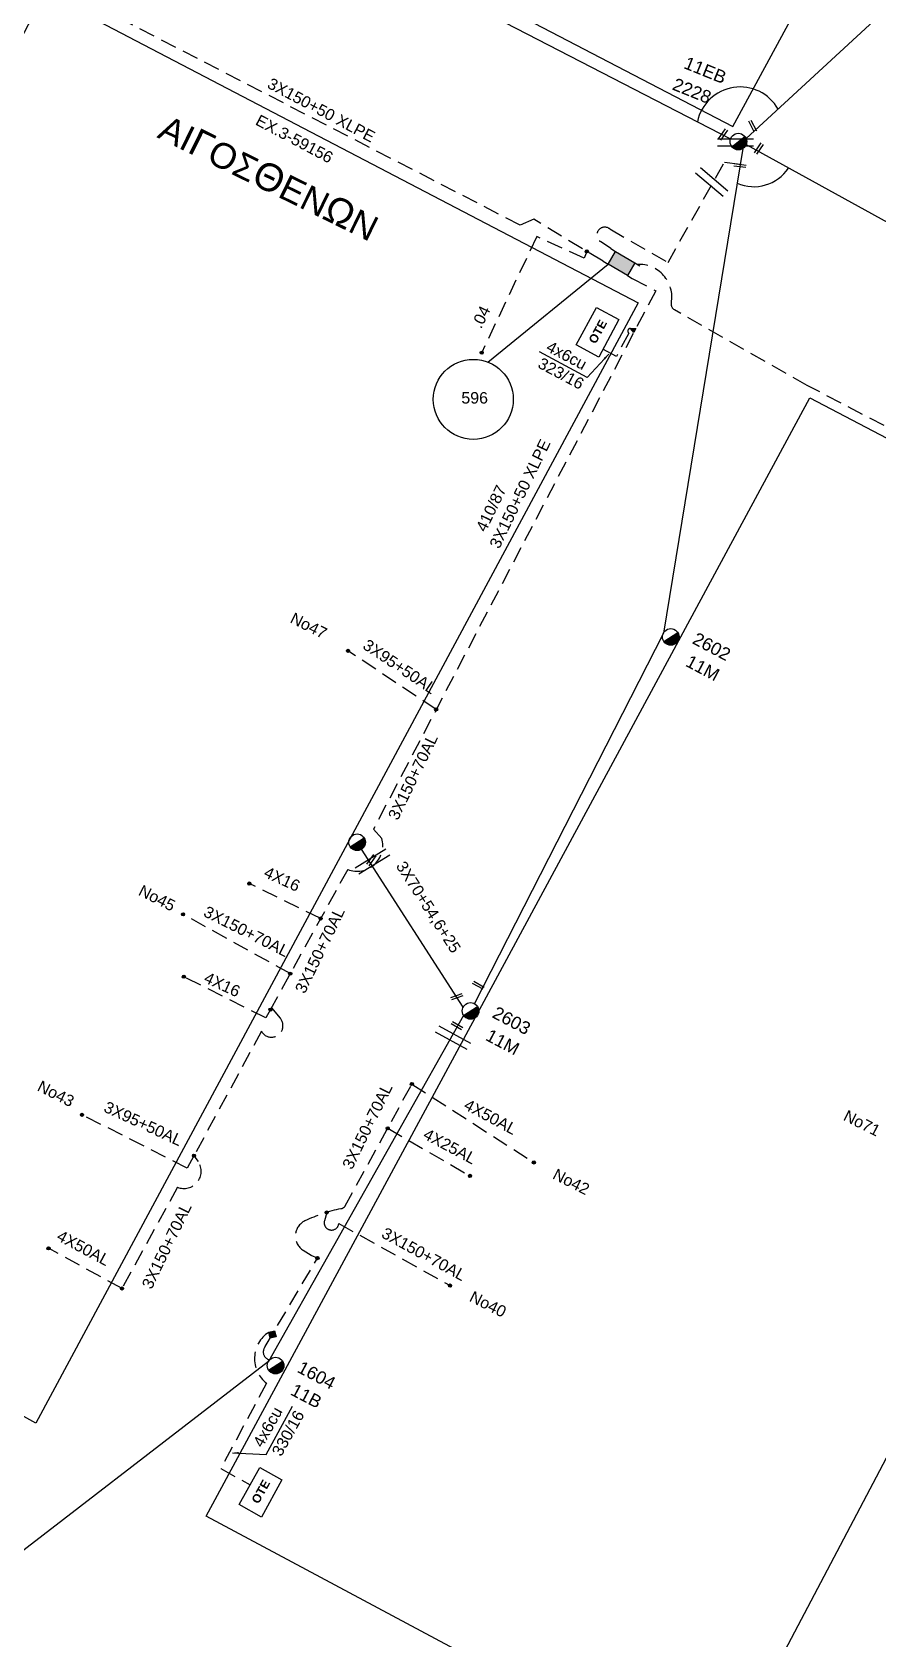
# Model space of a CAD drawing. Header units: millimetres. Extents: x 2101 to 3312, y 775 to 1363.
# Drawn here: x 2795.2 to 2861.7, y 1040.5 to 1167 of the extents above; entities that cross this region are included whole.
import ezdxf

# ---------------------------------------------------------------- set-up
doc = ezdxf.new("R2010")
doc.units = ezdxf.units.MM
doc.linetypes.add('DASHED', pattern=[19.05, 12.7, -6.35])
for name, color, linetype in [('Link Box 4 Διευθύνσεων', 7, 'Continuous'), ('Pillar OTE', 7, 'Continuous'), ('Άγνωστα', 7, 'Continuous'), ('Γέφυρες Εναέριου Δικτύου', 7, 'Continuous'), ('Γυμνά εναέρια ΧΤ (3Φ)   4x50AL', 7, 'Continuous'), ('Εναέρια παροχή ΧΤ 4x16', 7, 'SYN_LINE'), ('Επιγραφές - Σχήματα', 7, 'Continuous'), ('Καλώδια ΧΤ   3x150+70AL', 7, 'DASHED'), ('Καλώδια ΧΤ   3x95+50 AL XLPE', 7, 'DASHED'), ('Μηχανική τομή', 7, 'Continuous'), ('Στύλος ΦΜ', 7, 'Continuous'), ('Στύλος ΦΜ @ 1', 7, 'Continuous'), ('Συνδέσεις', 7, 'Continuous'), ('Συνεστραμμένα ΧΤ   3x70+54.6+25 AL', 7, 'SYN_LINE'), ('Τομή', 7, 'Continuous'), ('Υπόβαθρο ΔΕΗ', 7, 'Continuous'), ('Υπόγεια Καλώδια Δικτύου ΧΤ   .04', 7, 'DASHED'), ('Υπόγεια καλώδια Παροχών ΧΤ   4x6', 7, 'DASHED')]:
    doc.layers.add(name, color=color, linetype=linetype)
doc.styles.add('arial', font='arial.ttf')
doc.styles.get("Standard").update_dxf_attribs({"font": 'arial.ttf'})
doc.linetypes.add('SYN_LINE', pattern='A,0.5,-0.0001,["/\\/\\/\\/",Standard,S=0.1,R=0,X=0,Y=-0.05],-0.25', length=0.7501)
doc.dimstyles.new('ISO-25', dxfattribs={"dimtxt": 2.5, "dimasz": 2.5, "dimexe": 1.25, "dimexo": 0.625, "dimtad": 1, "dimtxsty": 'Standard', "dimcen": 2.5, "dimadec": 0, "dimazin": 0, "dimtfac": 1, "dimtmove": 0, "dimatfit": 3, "dimfxl": 1, "dimarcsym": 0})

# ---------------------------------------------------------------- blocks, each defined once
blk = doc.blocks.new('ΥΠΑΡΧΩΝ ΤΣΙΜΕΝΤΕΝΙΟΣ ΣΤΥΛΟΣ')
at = {"layer": 'Στύλος ΦΜ'}
blk.add_hatch(color=7, dxfattribs=at).paths.add_polyline_path([(-1.29, -2.28, 0.574793), (2.62, 0, 0.268822), (1.3, 2.27)])
at = {"layer": 'Στύλος ΦΜ', "color": 7}
blk.add_line((-1.29, -2.28), (1.3, 2.27), dxfattribs=at)
blk.add_circle((0, 0), 2.62, dxfattribs=at)
at = {"layer": 'Στύλος ΦΜ', "flags": 4}
for tag, p in [('ΑΡΙΘΜΟΣ', (-4.68, 8.05)), ('ΤΥΠΟΣ', (-4.91, 3.03))]:
    blk.add_attdef(tag, p, '', height=4, dxfattribs=at)
blk = doc.blocks.new('ΤΟΜΗ')
at = {"layer": 'Τομή', "ltscale": 40}
for p, q in [((-5.68, 0), (5.68, 0)), ((5.68, -2.33), (-5.68, -2.33))]:
    blk.add_line(p, q, dxfattribs=at)
blk = doc.blocks.new('ΜΗΧΑΝΙΚΗ ΤΟΜΗ')
at = {"layer": 'Μηχανική τομή', "ltscale": 40}
for p, q in [((-1.89, 0.78), (1.89, 0.78)), ((1.89, 0), (-1.89, 0))]:
    blk.add_line(p, q, dxfattribs=at)
blk = doc.blocks.new('LINK BOX 4 ΑΝΑΧΩΡΗΣΕΩΝ')
at = {"layer": 'Link Box 4 Διευθύνσεων', "ltscale": 40}
blk.add_hatch(color=256, dxfattribs=at).paths.add_polyline_path([(-3.54, 0), (-3.54, -4.67), (3.54, -4.67), (3.54, 0)])
for p, q in [((-3.54, 0), (-5.33, 0)), ((5.33, 0), (3.54, 0)), ((-3.54, -4.67), (-5.33, -4.67)), ((5.33, -4.67), (3.54, -4.67))]:
    blk.add_line(p, q, dxfattribs=at)
blk.add_lwpolyline([(-3.54, -4.67), (-3.54, 0), (3.54, 0), (3.54, -4.67)], close=True, dxfattribs=at)
blk = doc.blocks.new('_ΣΥΝΔΕΣΗ')
at = {"layer": 'Συνδέσεις', "linetype": 'SYN_LINE', "ltscale": 40}
blk.add_hatch(color=256, dxfattribs=at).paths.add_polyline_path([(0.5, -0.01, 1), (-0.5, -0.01, 1)])
at = {"layer": 'Συνδέσεις'}
blk.add_circle((0, -0.01), 0.5, dxfattribs=at)
blk = doc.blocks.new('PILLAR ΟΤΕ')
at = {"layer": 'Pillar OTE', "ltscale": 40}
blk.add_lwpolyline([(-3.31, 2.02), (3.39, 2.02), (3.39, -1.99), (-3.31, -1.99)], close=True, dxfattribs=at)
at = {"layer": 'Pillar OTE', "insert": (-1.81, 0.71), "char_height": 1.3575, "width": 109.961, "attachment_point": 1}
blk.add_mtext('{\\fArial|b1|i0|c161|p34;OTE}', dxfattribs=at)
blk = doc.blocks.new('TSONTA XT1')
at = {"ltscale": 40}
h = blk.add_hatch(color=256, dxfattribs=at)
h.dxf.hatch_style = 1
h.paths.add_polyline_path([(595.96, 2487.66), (597.07, 2488.77), (595.96, 2489.87), (594.85, 2488.77)])
blk.add_lwpolyline([(594.85, 2488.77), (595.96, 2489.87), (597.07, 2488.77), (595.96, 2487.66)], close=True, dxfattribs=at)

msp = doc.modelspace()

# ---------------------------------------------------------------- hatches: boundary and pattern name
at = {"layer": 'Pillar OTE', "ltscale": 40}
h = msp.add_hatch(color=256, dxfattribs=at)
h.dxf.hatch_style = 1
h.paths.add_polyline_path([(2842.66, 1143.68), (2842.24, 1143.7), (2842.49, 1143.36)])

# ---------------------------------------------------------------- linework, layer by layer
msp.add_lwpolyline([(2842.49, 1143.36), (2842.24, 1143.7), (2842.66, 1143.68), (2842.49, 1143.36)], dxfattribs=at)
at = {"layer": 'Άγνωστα', "color": 2, "linetype": 'DASHED', "ltscale": 0.1}
msp.add_lwpolyline([(2840.08, 1148.98), (2834.62, 1152.29), (2833.55, 1151.82), (2794.63, 1171.93), (2779.39, 1142.93), (2779.23, 1142.62), (2778.97, 1142.57, 0.403152), (2776.9, 1139.68), (2773.74, 1133.31, -0.39898), (2772.68, 1132.92), (2760.28, 1139.32)], format="xyb", dxfattribs=at)
at = {"layer": 'Άγνωστα', "color": 30, "linetype": 'SYN_LINE', "ltscale": 10}
for points in [[(2851.07, 1157.85), (2844.82, 1119.72), (2829.96, 1090.56)], [(2829.08, 1090.28), (2821.08, 1102.7)]]:
    msp.add_lwpolyline(points, dxfattribs=at)
at = {"layer": 'Άγνωστα', "color": 173, "linetype": 'SYN_LINE', "ltscale": 10}
msp.add_lwpolyline([(2829.11, 1089.62), (2813.75, 1062.38), (2789.37, 1043.59)], dxfattribs=at)
at = {"layer": 'Άγνωστα', "color": 173, "linetype": 'DASHED', "ltscale": 0.1}
msp.add_lwpolyline([(2823.14, 1080.74), (2829.61, 1076.99)], dxfattribs=at)
at = {"layer": 'Γέφυρες Εναέριου Δικτύου'}
for centre, radius, start, end in [((2850.86, 1159.27), 3.43, 29.424, 168.2923), ((2851.94, 1158.11), 3.26, 246.1267, 326.7051)]:
    msp.add_arc(centre, radius, start, end, dxfattribs=at)
at = {"layer": 'Γυμνά εναέρια ΧΤ (3Φ)   4x50AL', "color": 173, "linetype": 'DASHED', "ltscale": 0.1}
msp.add_lwpolyline([(2825.04, 1084.22), (2834.63, 1078.05)], dxfattribs=at)
at = {"layer": 'Γυμνά εναέρια ΧΤ (3Φ)   4x50AL', "color": 2, "linetype": 'DASHED', "ltscale": 0.1}
msp.add_lwpolyline([(2802.24, 1068.13), (2796.46, 1071.29)], dxfattribs=at)
at = {"layer": 'Εναέρια παροχή ΧΤ 4x16', "color": 2, "linetype": 'DASHED', "ltscale": 0.1}
for points in [[(2817.87, 1097.25), (2812.25, 1100)], [(2813.92, 1090.08), (2813.55, 1089.42), (2807.1, 1092.67)]]:
    msp.add_lwpolyline(points, dxfattribs=at)
at = {"layer": 'Επιγραφές - Σχήματα'}
msp.add_lwpolyline([(2831.01, 1141.05), (2840.47, 1148.75)], dxfattribs=at)
msp.add_circle((2829.87, 1138.11), 3.15, dxfattribs=at)
at = {"layer": 'Καλώδια ΧΤ   3x150+70AL', "color": 62, "ltscale": 0.1}
for points in [[(2840.68, 1149.98), (2839.87, 1150.53, -1.058676), (2840.61, 1151.52), (2845.19, 1148.89), (2849.62, 1156.77), (2850.86, 1156.61)], [(2929.19, 1133.48), (2922.76, 1136.41, 0.393982), (2921.55, 1136.02), (2914.51, 1122.71, 0.461378), (2915.35, 1120.59, -0.519415), (2915.49, 1120.09), (2911.65, 1113.14), (2910.08, 1111.56, -0.212788), (2909.45, 1111.32), (2856.13, 1139.21), (2845.7, 1145.15, -0.322725), (2845.45, 1145.71, 0.48379), (2842.78, 1148.73, -6.248953)]]:
    msp.add_lwpolyline(points, format="xyb", dxfattribs=at)
at = {"layer": 'Καλώδια ΧΤ   3x150+70AL', "color": 2, "ltscale": 0.1}
for points in [[(2842.37, 1147.62), (2844.22, 1146.66), (2822.01, 1104.27), (2822.67, 1103.55, -0.622602), (2819.99, 1101.11), (2813.92, 1090.08)], [(2813.99, 1090.21), (2814.68, 1089.4, -1.109859), (2813.21, 1088.37), (2807.9, 1078.58)], [(2807.9, 1078.58), (2808.23, 1078.11, -0.746364), (2806.6, 1076.1), (2802.24, 1068.13)]]:
    msp.add_lwpolyline(points, format="xyb", dxfattribs=at)
msp.add_lwpolyline([(2815.47, 1092.91), (2807.04, 1097.58)], dxfattribs=at)
at = {"layer": 'Καλώδια ΧΤ   3x150+70AL', "color": 173, "ltscale": 0.1}
for points in [[(2813.85, 1062.51, -0.573358), (2813.51, 1063.56), (2817.61, 1070.52), (2817.13, 1070.73), (2816.5, 1071.13, -0.592026), (2816.63, 1073.45, -0.057474), (2819.46, 1074.41, 0.146682), (2819.77, 1074.58), (2825.04, 1084.22)], [(2818.34, 1074.11), (2818.16, 1073.45, 0.566581), (2818.85, 1072.74, 0.320533), (2819.29, 1073.24), (2828.04, 1068.36)]]:
    msp.add_lwpolyline(points, format="xyb", dxfattribs=at)
at = {"layer": 'Καλώδια ΧΤ   3x95+50 AL XLPE', "color": 2, "ltscale": 0.1}
for points in [[(2826.95, 1113.7), (2820.01, 1118.32)], [(2807.9, 1078.58), (2807.37, 1077.6), (2799.09, 1081.8)]]:
    msp.add_lwpolyline(points, dxfattribs=at)
at = {"layer": 'Συνεστραμμένα ΧΤ   3x70+54.6+25 AL', "color": 6, "linetype": 'SYN_LINE', "ltscale": 10}
msp.add_lwpolyline([(2851.33, 1158.63), (2880.8, 1185.84), (2904.77, 1228.57)], dxfattribs=at)
at = {"layer": 'Συνεστραμμένα ΧΤ   3x70+54.6+25 AL', "color": 6, "ltscale": 10}
msp.add_lwpolyline([(2802.84, 1183.02), (2850.1, 1158.62)], dxfattribs=at)
at = {"layer": 'Συνεστραμμένα ΧΤ   3x70+54.6+25 AL', "color": 30, "ltscale": 10}
msp.add_lwpolyline([(2851.33, 1158.16), (2878.3, 1143.32), (2902.89, 1130.38), (2937.41, 1112.46)], dxfattribs=at)
at = {"layer": 'Υπόβαθρο ΔΕΗ'}
for points in [[(2850.28, 1159.58), (2880.32, 1214.99), (2834.5, 1242.4), (2803.4, 1184), (2850.28, 1159.58)], [(2796.16, 1170.12), (2842.85, 1145.7), (2795.46, 1057.53), (2750.48, 1082.48), (2796.16, 1170.12)], [(2838.82, 1139.83), (2835.08, 1141.84)], [(2856.35, 1138.22), (2895.49, 1117.72), (2848.72, 1028.87), (2808.87, 1050.2), (2856.35, 1138.22)], [(2813.59, 1055.07), (2815.64, 1058.86)]]:
    msp.add_lwpolyline(points, dxfattribs=at)
at = {"layer": 'Υπόγεια Καλώδια Δικτύου ΧΤ   .04', "color": 2, "ltscale": 0.1}
msp.add_lwpolyline([(2838.8, 1149.76), (2838.6, 1149.22), (2834.86, 1150.93), (2830.53, 1141.79)], dxfattribs=at)
at = {"layer": 'Υπόγεια καλώδια Παροχών ΧΤ   4x6', "color": 2, "linetype": 'DASHED', "ltscale": 0.1}
msp.add_lwpolyline([(2842.24, 1143.7, 0.712484), (2842.1, 1143.33), (2841.13, 1141.48), (2840.06, 1142.05)], format="xyb", dxfattribs=at)
at = {"layer": 'Υπόγεια καλώδια Παροχών ΧΤ   4x6', "color": 173, "linetype": 'DASHED', "ltscale": 0.1}
msp.add_lwpolyline([(2813.77, 1064.68, 0.511313), (2813.61, 1060.67), (2810, 1053.95), (2812.32, 1052.67)], format="xyb", dxfattribs=at)

# ---------------------------------------------------------------- block references
at = {"layer": 'Link Box 4 Διευθύνσεων', "xscale": 0.2499999999999999, "yscale": 0.2499999999999999, "zscale": 0.2499999999999999, "rotation": 149.1646598714443}
msp.add_blockref('LINK BOX 4 ΑΝΑΧΩΡΗΣΕΩΝ', (2841.23, 1148.3), dxfattribs=at)
at = {"layer": 'Pillar OTE', "xscale": 0.5, "yscale": 0.5, "zscale": 0.5}
for p, rotation in [((2839.64, 1143.37), 61.73808170339709), ((2813.13, 1052.07), 61)]:
    msp.add_blockref('PILLAR ΟΤΕ', p, dxfattribs=dict(at, rotation=rotation))
at = {"layer": 'Μηχανική τομή', "xscale": 0.2499999999999998, "yscale": 0.2499999999999998, "zscale": 0.2499999999999998}
for p, rotation in [((2851.75, 1159.58), 296.8593771162542), ((2849.59, 1158.9), 55.2650217503549), ((2852.41, 1157.79), 55.2650217503549), ((2850.84, 1156.41), 352.7780246782206), ((2821.93, 1101.79), 55.2650217503549), ((2830.23, 1091.91), 330.6954806665407), ((2828.61, 1091.01), 19.93529559630595), ((2828.54, 1088.73), 330.6954806665407)]:
    msp.add_blockref('ΜΗΧΑΝΙΚΗ ΤΟΜΗ', p, dxfattribs=dict(at, rotation=rotation))
at = {"layer": 'Στύλος ΦΜ @ 1', "ltscale": 40}
ref = msp.add_blockref('ΥΠΑΡΧΩΝ ΤΣΙΜΕΝΤΕΝΙΟΣ ΣΤΥΛΟΣ', (2850.72, 1158.4), dxfattribs=dict(at, xscale=0.25, yscale=0.25, zscale=0.25, rotation=338.0348720893729))
ref.add_attrib('ΤΥΠΟΣ', '2228', (2845.45, 1162.52), dxfattribs={"layer": 'Στύλος ΦΜ', "height": 1, "rotation": 338.0349, "flags": 4})
ref.add_attrib('ΑΡΙΘΜΟΣ', '11EB', (2846.35, 1164.2), dxfattribs={"layer": 'Στύλος ΦΜ', "height": 1, "rotation": 338.0349, "flags": 4})
ref = msp.add_blockref('ΥΠΑΡΧΩΝ ΤΣΙΜΕΝΤΕΝΙΟΣ ΣΤΥΛΟΣ', (2845.4, 1119.41), dxfattribs=dict(at, xscale=0.2499999999999999, yscale=0.2499999999999999, zscale=0.2499999999999999, rotation=332.1162570386498))
ref.add_attrib('ΤΥΠΟΣ', '2602', (2847.02, 1118.94), dxfattribs={"layer": 'Στύλος ΦΜ', "height": 1, "rotation": 332.1163, "flags": 4})
ref.add_attrib('ΑΡΙΘΜΟΣ', '11M', (2846.49, 1117.16), dxfattribs={"layer": 'Στύλος ΦΜ', "height": 1, "rotation": 332.1163, "flags": 4})
at = {"layer": 'Στύλος ΦΜ @ 1', "ltscale": 40, "xscale": 0.2499999999999999, "yscale": 0.2499999999999999, "zscale": 0.2499999999999999, "rotation": 332.1162570386498}
msp.add_blockref('ΥΠΑΡΧΩΝ ΤΣΙΜΕΝΤΕΝΙΟΣ ΣΤΥΛΟΣ', (2820.73, 1103.25), dxfattribs=at)
at = {"layer": 'Στύλος ΦΜ @ 1', "ltscale": 40}
ref = msp.add_blockref('ΥΠΑΡΧΩΝ ΤΣΙΜΕΝΤΕΝΙΟΣ ΣΤΥΛΟΣ', (2829.66, 1089.97), dxfattribs=dict(at, xscale=0.2499999999999999, yscale=0.2499999999999999, zscale=0.2499999999999999, rotation=332.1162570386498))
ref.add_attrib('ΤΥΠΟΣ', '2603', (2831.28, 1089.5), dxfattribs={"layer": 'Στύλος ΦΜ', "height": 1, "rotation": 332.1163, "flags": 4})
ref.add_attrib('ΑΡΙΘΜΟΣ', '11M', (2830.75, 1087.72), dxfattribs={"layer": 'Στύλος ΦΜ', "height": 1, "rotation": 332.1163, "flags": 4})
ref = msp.add_blockref('ΥΠΑΡΧΩΝ ΤΣΙΜΕΝΤΕΝΙΟΣ ΣΤΥΛΟΣ', (2814.32, 1062.06), dxfattribs=dict(at, xscale=0.2499999999999999, yscale=0.2499999999999999, zscale=0.2499999999999999, rotation=332.1162570386498))
ref.add_attrib('ΤΥΠΟΣ', '1604', (2815.94, 1061.59), dxfattribs={"layer": 'Στύλος ΦΜ', "height": 1, "rotation": 332.1163, "flags": 4})
ref.add_attrib('ΑΡΙΘΜΟΣ', '11B', (2815.41, 1059.81), dxfattribs={"layer": 'Στύλος ΦΜ', "height": 1, "rotation": 332.1163, "flags": 4})
at = {"layer": 'Συνδέσεις', "xscale": 0.25, "yscale": 0.25, "zscale": 0.25}
for p in [(2838.8, 1149.76), (2830.53, 1141.79), (2820.01, 1118.32), (2826.95, 1113.7), (2812.25, 1100), (2807.04, 1097.58), (2817.87, 1097.25), (2807.1, 1092.67), (2815.47, 1092.91), (2813.92, 1090.08), (2825.04, 1084.22), (2799.09, 1081.8), (2823.14, 1080.74), (2807.9, 1078.58), (2834.63, 1078.05), (2829.61, 1076.99), (2818.34, 1074.11), (2796.46, 1071.29), (2817.61, 1070.52), (2802.24, 1068.13), (2828.04, 1068.36)]:
    msp.add_blockref('_ΣΥΝΔΕΣΗ', p, dxfattribs=at)
at = {"layer": 'Συνδέσεις', "xscale": 0.3075184835441075, "yscale": 0.3075184835441075, "zscale": 0.3075184835441075, "rotation": 59.45373885335696}
msp.add_blockref('TSONTA XT1', (3380.05, 517.7), dxfattribs=at)
at = {"layer": 'Τομή'}
for p, xscale, yscale, zscale, rotation in [((2850.5, 1158.04), 0.2499999999999992, 0.2499999999999992, 0.2499999999999992, 180.2197198548791), ((2848.82, 1155.45), 0.2499999999999992, 0.2499999999999992, 0.2499999999999992, 319.7575124291028), ((2821.78, 1101.99), 0.2499999999999992, 0.2499999999999992, 0.2499999999999992, 31.60999423633911), ((2828.41, 1088.12), 0.2499999999999991, 0.2499999999999991, 0.2499999999999991, 331.3166282250439)]:
    msp.add_blockref('ΤΟΜΗ', p, dxfattribs=dict(at, xscale=xscale, yscale=yscale, zscale=zscale, rotation=rotation))

# ---------------------------------------------------------------- texts
at = {"layer": 'Άγνωστα', "ltscale": 40, "char_height": 0.9, "width": 69.1904, "attachment_point": 1, "style": 'arial'}
for s, insert, rotation in [('3X150+50 XLPE', (2814.01, 1163.47), 332.0318), ('EX.3-59156', (2813.08, 1160.57), 332.0318), ('3X150+50 XLPE', (2831.1, 1126.68), 64.1555), ('410/87', (2830.03, 1128), 64.1555), ('No47', (2815.79, 1121.38), 333.2522), ('3X70+54,6+25', (2824.51, 1101.87), 302.5832), ('No45', (2803.86, 1099.94), 333.2522), ('No43', (2795.9, 1084.54), 333.2522), ('No71', (2859.31, 1082.22), 333.2522), ('4X25AL', (2826.27, 1080.77), 331.8955), ('No42', (2836.44, 1077.61), 333.2522), ('No40', (2829.89, 1067.97), 333.2522)]:
    msp.add_mtext(s, dxfattribs=dict(at, insert=insert, rotation=rotation))
at = {"layer": 'Άγνωστα', "ltscale": 40, "char_height": 0.9, "attachment_point": 1, "rotation": 332, "style": 'arial'}
for s, insert in [('4x6cu', (2835.95, 1142.76)), ('323/16', (2835.29, 1141.45))]:
    msp.add_mtext_dynamic_manual_height_columns(s, width=1.8, gutter_width=12.5, heights=[0.118], dxfattribs=dict(at, insert=insert))
at = {"layer": 'Γυμνά εναέρια ΧΤ (3Φ)   4x50AL', "ltscale": 40, "char_height": 0.9, "width": 69.1904, "attachment_point": 1, "rotation": 331.8955, "style": 'arial'}
for insert in [(2829.47, 1083.09), (2797.45, 1072.77)]:
    msp.add_mtext('4X50AL', dxfattribs=dict(at, insert=insert))
at = {"layer": 'Εναέρια παροχή ΧΤ 4x16', "ltscale": 40, "char_height": 0.9, "width": 69.1904, "attachment_point": 1, "rotation": 335.1913, "style": 'arial'}
for insert in [(2813.69, 1101.38), (2808.98, 1093.08)]:
    msp.add_mtext('4X16', dxfattribs=dict(at, insert=insert))
at = {"layer": 'Επιγραφές - Σχήματα', "ltscale": 40, "insert": (2805.88, 1160.7), "char_height": 2, "width": 28.8889, "attachment_point": 1, "rotation": 333.8042, "style": 'arial'}
msp.add_mtext('AI{\\H1.0833x;Γ}OΣ{\\H1.0833x;Θ}EN{\\H1.0833x;Ω}N', dxfattribs=at)
at = {"layer": 'Επιγραφές - Σχήματα', "insert": (2828.93, 1138.68), "char_height": 0.9, "width": 8.5591, "attachment_point": 1}
msp.add_mtext('596', dxfattribs=at)
at = {"layer": 'Καλώδια ΧΤ   3x150+70AL', "ltscale": 40, "char_height": 0.9, "width": 69.1904, "attachment_point": 1, "style": 'arial'}
for insert, rotation in [((2823.12, 1105.31), 64.1555), ((2808.97, 1098.28), 333.2522), ((2815.8, 1091.66), 64.1555), ((2819.52, 1077.82), 63.8716), ((2803.75, 1068.4), 64.1555), ((2823, 1072.99), 331.2254)]:
    msp.add_mtext('3X150+70AL', dxfattribs=dict(at, insert=insert, rotation=rotation))
at = {"layer": 'Καλώδια ΧΤ   3x150+70AL', "ltscale": 40, "char_height": 0.9, "attachment_point": 1, "rotation": 61, "style": 'arial'}
for s, insert in [('4x6cu', (2812.49, 1055.98)), ('330/16', (2813.97, 1055.28))]:
    msp.add_mtext_dynamic_manual_height_columns(s, width=1.8, gutter_width=12.5, heights=[0.118], dxfattribs=dict(at, insert=insert))
at = {"layer": 'Καλώδια ΧΤ   3x95+50 AL XLPE', "ltscale": 40, "char_height": 0.9, "width": 69.1904, "attachment_point": 1, "style": 'arial'}
for insert, rotation in [((2821.6, 1119.3), 326.0146), ((2801.1, 1082.9), 335.1913)]:
    msp.add_mtext('3X95+50AL', dxfattribs=dict(at, insert=insert, rotation=rotation))
at = {"layer": 'Υπόγεια Καλώδια Δικτύου ΧΤ   .04', "ltscale": 40, "insert": (2829.68, 1144), "char_height": 0.9, "width": 69.1904, "attachment_point": 1, "rotation": 64.1555, "style": 'arial'}
msp.add_mtext('.04', dxfattribs=at)

# ---------------------------------------------------------------- leaders
at = {"layer": 'Επιγραφές - Σχήματα', "ltscale": 40}
for points in [[(2840.52, 1141.67), (2838.82, 1139.83)], [(2810.92, 1055.2), (2813.59, 1055.07)]]:
    msp.add_leader(points, dimstyle='ISO-25', override={"dimasz": 0.5, "dimtad": 0}, dxfattribs=at)

doc.saveas('drawing.dxf')
